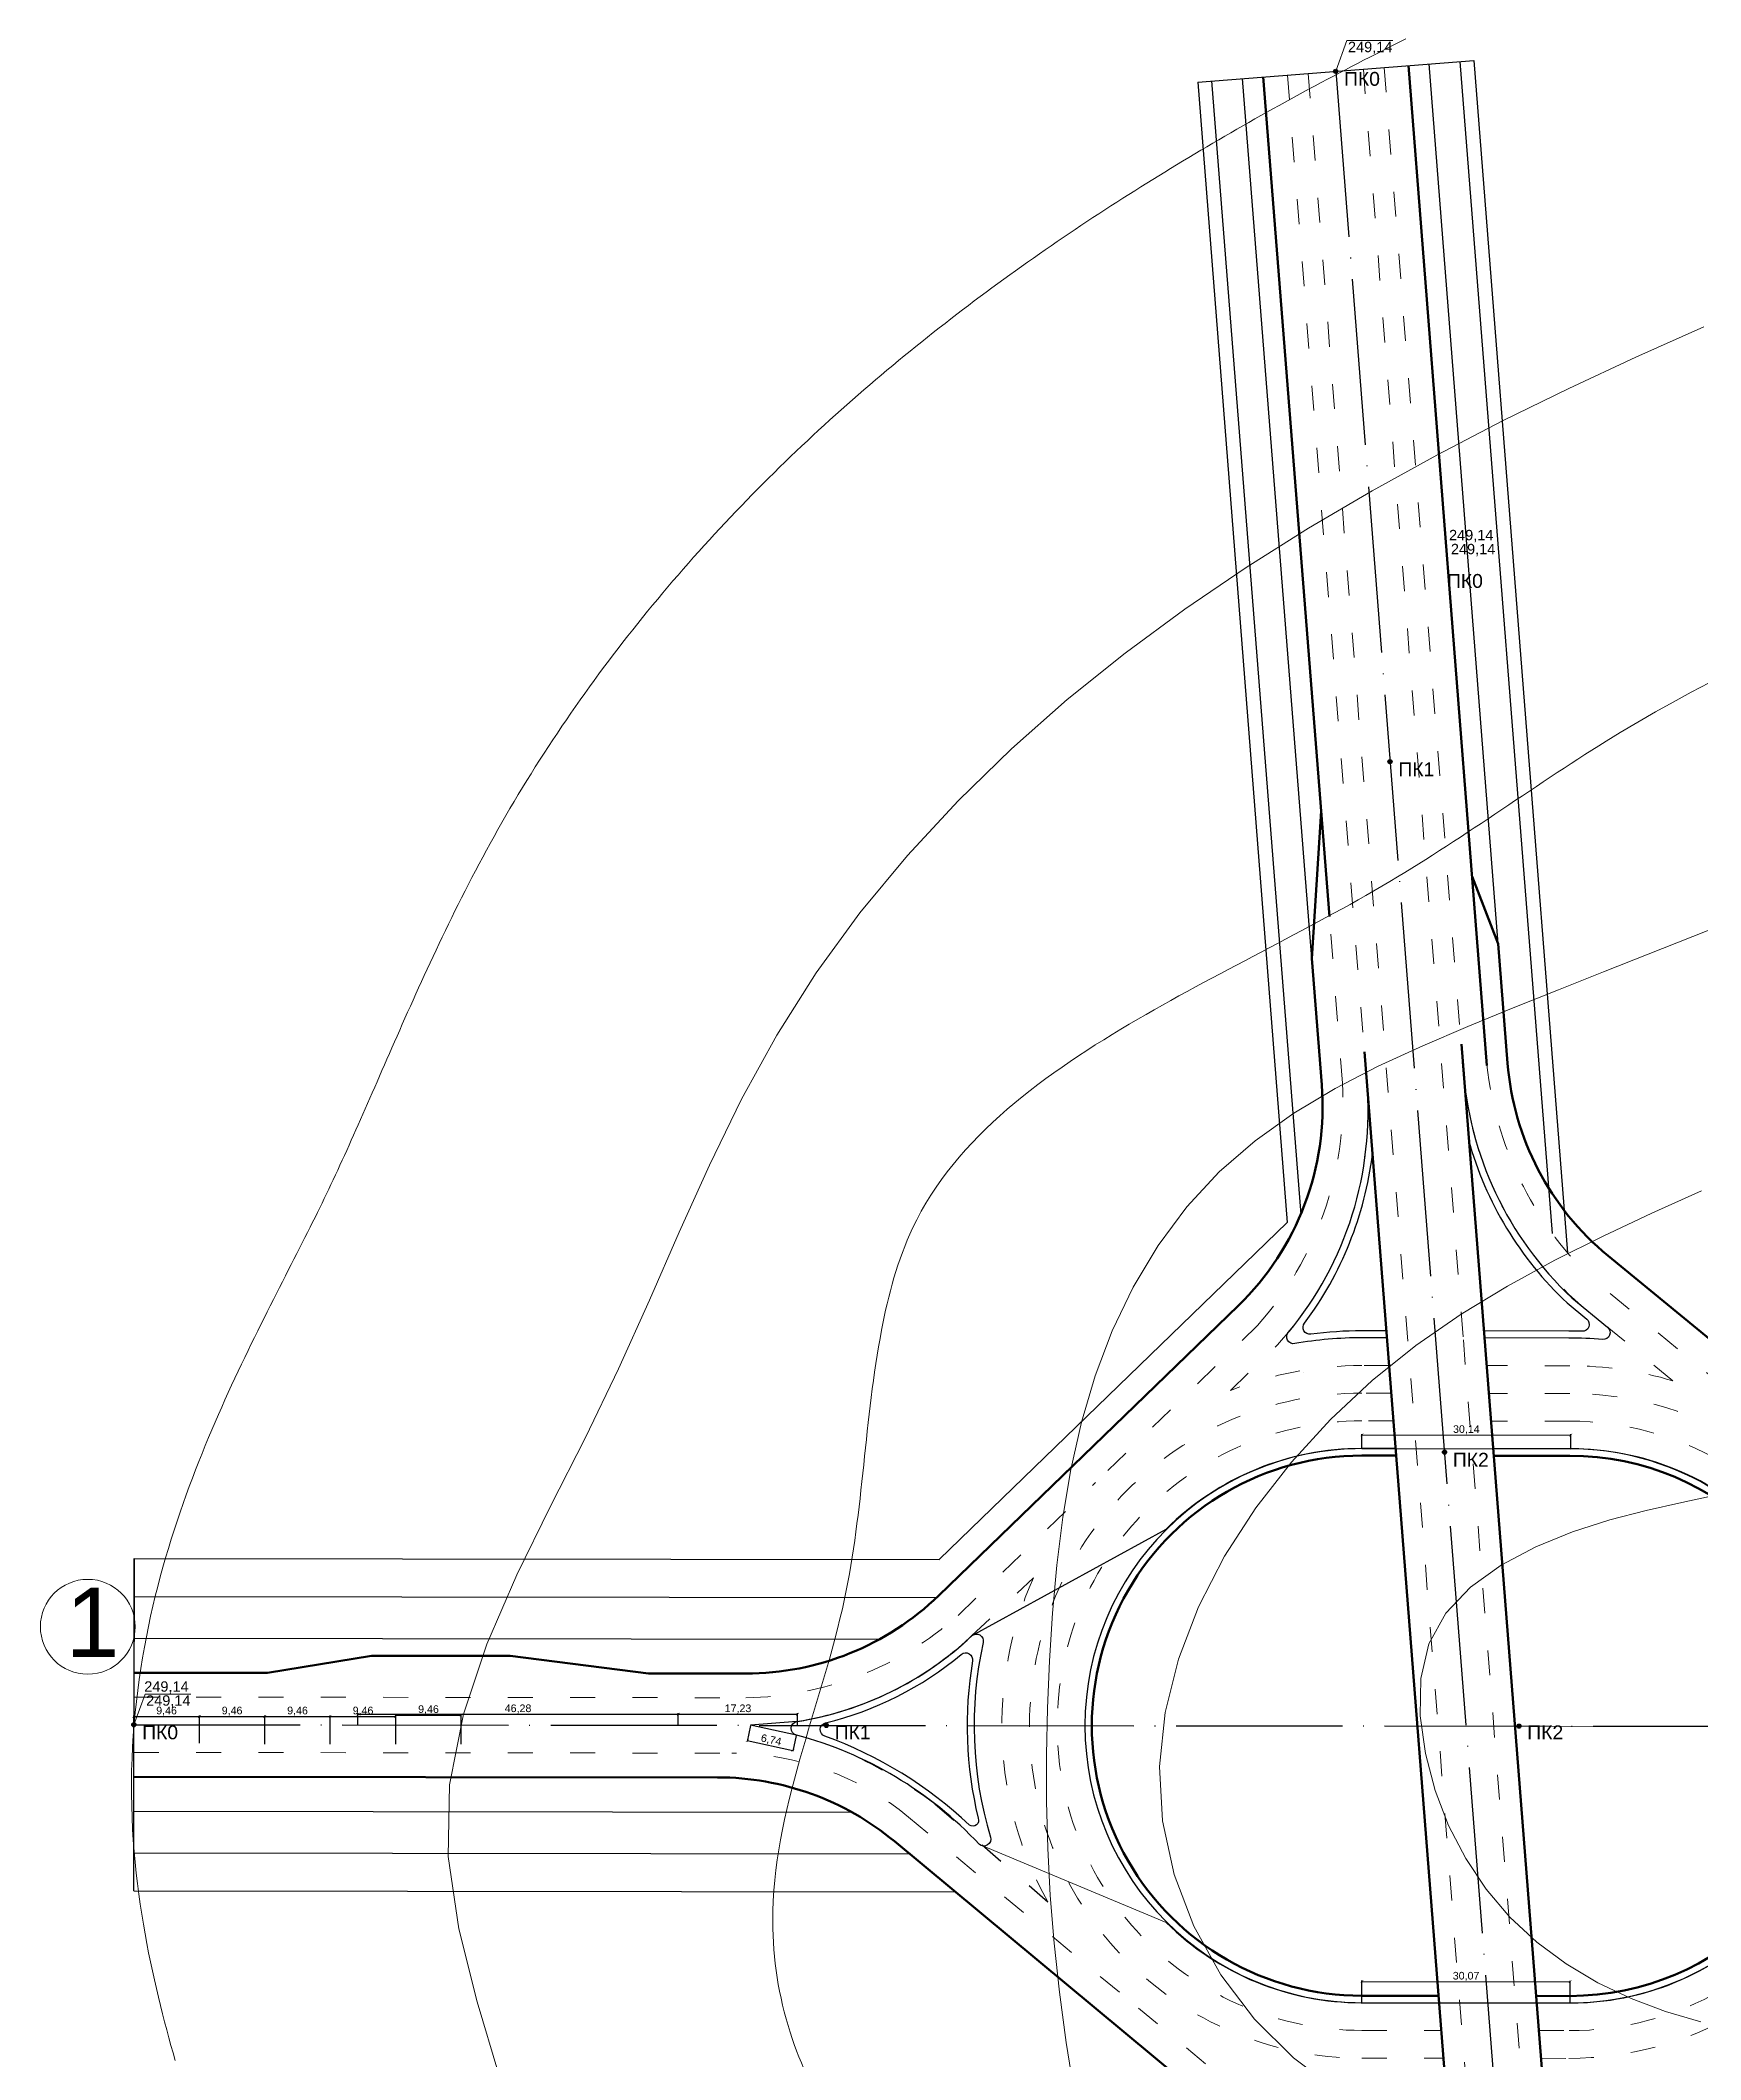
# Model space of a CAD drawing. Header units: millimetres. Extents: x -2123 to 5424, y -1286 to 835.
# Drawn here: x 2056.7 to 2296.4, y -275.3 to 16.2 of the extents above; entities that cross this region are included whole.
import ezdxf

# ---------------------------------------------------------------- set-up
doc = ezdxf.new("R2010")
doc.units = ezdxf.units.MM
doc.linetypes.add('ACAD_ISO03W100', pattern=[30, 12, -18])
doc.linetypes.add('ACAD_ISO04W100', pattern=[30, 24, -3, 0, -3])
doc.layers.get('0').update_dxf_attribs({"lineweight": 15})
for name, color, linetype, lineweight in [('1 Відмітки', 7, 'Continuous', 25), ('2 Позначення', 80, 'Continuous', 20), ('Горизонталі', 7, 'Continuous', 18), ('Дор. Розм.', 7, 'Continuous', 50), ('дорога', 126, 'Continuous', 25), ('поздовжній профіль', 250, 'Continuous', 15), ('Текст', 7, 'Continuous', 15)]:
    doc.layers.add(name, color=color, linetype=linetype, lineweight=lineweight)
doc.layers.add('Вісь', color=170, linetype='ACAD_ISO04W100')
doc.layers.add('Осі', color=164, linetype='Continuous')
doc.styles.get("Standard").update_dxf_attribs({"font": 'arial.ttf'})
doc.dimstyles.new('Переход', dxfattribs={"dimscale": 0.1, "dimtxt": 11, "dimasz": 4, "dimexe": 1.25, "dimexo": 0.625, "dimgap": 0.9, "dimtad": 1, "dimtxsty": 'Standard', "dimblk": 'ARCHTICK', "dimcen": 2.5, "dimadec": 0, "dimazin": 0, "dimtfac": 1, "dimtmove": 0, "dimatfit": 3, "dimldrblk": 'ARCHTICK', "dimfxl": 1, "dimarcsym": 0})

# ---------------------------------------------------------------- blocks, each defined once
blk = doc.blocks.new('6')
at = {"layer": '1 Відмітки', "transparency": 33554559}
h = blk.add_hatch(color=256, dxfattribs=at)
h.dxf.hatch_style = 1
edge = h.paths.add_edge_path()
edge.add_arc((-467.51, 342.13), 0.2, 0, 360)
at = {"layer": '1 Відмітки'}
blk.add_circle((-467.51, 342.13), 0.2, dxfattribs=at)
blk = doc.blocks.new('_ArchTick')
at = {"color": 0, "linetype": 'ByBlock', "const_width": 0.15}
blk.add_lwpolyline([(-0.5, -0.5), (0.5, 0.5)], dxfattribs=at)
blk = doc.blocks.new('*D618')
at = {"layer": 'Defpoints', "color": 0, "lineweight": 20, "transparency": 16777216}
for p in [(2102.54, -227.01, -200), (2148.82, -225.46), (2148.82, -227.04, -200)]:
    blk.add_point(p, dxfattribs=at)
at = {"layer": 'дорога', "color": 0, "lineweight": -2, "transparency": 16777216}
for p, q in [((2102.54, -226.95), (2102.54, -225.33)), ((2102.54, -225.46), (2148.82, -225.46)), ((2148.82, -226.98), (2148.82, -225.33))]:
    blk.add_line(p, q, dxfattribs=at)
at = {"layer": 'дорога', "color": 0, "lineweight": -2, "transparency": 16777216, "xscale": 0.4, "yscale": 0.4, "zscale": 0.4, "rotation": 180}
blk.add_blockref('_ArchTick', (2102.54, -225.46), dxfattribs=at)
at = {"layer": 'дорога', "color": 0, "lineweight": -2, "transparency": 16777216, "xscale": 0.4, "yscale": 0.4, "zscale": 0.4}
blk.add_blockref('_ArchTick', (2148.82, -225.46), dxfattribs=at)
at = {"layer": 'дорога', "color": 0, "lineweight": 30, "transparency": 16777216, "insert": (2125.68, -224.71), "char_height": 1.1, "attachment_point": 5}
blk.add_mtext('46,28', dxfattribs=at)
blk = doc.blocks.new('*D619')
at = {"layer": 'Defpoints', "color": 0, "lineweight": 30, "transparency": 16777216}
for p in [(2148.82, -227.04, -200), (2166.05, -225.46), (2166.05, -227.04, -200)]:
    blk.add_point(p, dxfattribs=at)
at = {"layer": 'дорога', "color": 0, "lineweight": -2, "transparency": 16777216}
for p, q in [((2148.82, -226.98), (2148.82, -225.33)), ((2148.82, -225.46), (2166.05, -225.46)), ((2166.05, -226.98), (2166.05, -225.33))]:
    blk.add_line(p, q, dxfattribs=at)
at = {"layer": 'дорога', "color": 0, "lineweight": -2, "transparency": 16777216, "xscale": 0.4, "yscale": 0.4, "zscale": 0.4, "rotation": 180}
blk.add_blockref('_ArchTick', (2148.82, -225.46), dxfattribs=at)
at = {"layer": 'дорога', "color": 0, "lineweight": -2, "transparency": 16777216, "xscale": 0.4, "yscale": 0.4, "zscale": 0.4}
blk.add_blockref('_ArchTick', (2166.05, -225.46), dxfattribs=at)
at = {"layer": 'дорога', "color": 0, "lineweight": 30, "transparency": 16777216, "insert": (2157.44, -224.71), "char_height": 1.1, "attachment_point": 5}
blk.add_mtext('17,23', dxfattribs=at)
blk = doc.blocks.new('*D621')
at = {"layer": 'Defpoints', "color": 0, "lineweight": 20, "transparency": 16777216}
for p in [(2277.68, -185.17), (2247.53, -187.11, -200), (2277.68, -187.15, -200)]:
    blk.add_point(p, dxfattribs=at)
at = {"layer": 'дорога', "color": 0, "lineweight": -2, "transparency": 16777216}
for p, q in [((2247.53, -187.05), (2247.54, -185.01)), ((2247.54, -185.13), (2277.68, -185.17)), ((2277.68, -187.09), (2277.68, -185.04))]:
    blk.add_line(p, q, dxfattribs=at)
at = {"layer": 'дорога', "color": 0, "lineweight": -2, "transparency": 16777216, "xscale": 0.4, "yscale": 0.4, "zscale": 0.4}
for p, rotation in [((2247.54, -185.13), 179.9352767615236), ((2277.68, -185.17), 359.9352767615236)]:
    blk.add_blockref('_ArchTick', p, dxfattribs=dict(at, rotation=rotation))
at = {"layer": 'дорога', "color": 0, "lineweight": 30, "transparency": 16777216, "insert": (2262.61, -184.4), "char_height": 1.1, "attachment_point": 5, "rotation": 359.9353}
blk.add_mtext('30,14', dxfattribs=at)
blk = doc.blocks.new('*D634')
at = {"layer": 'Defpoints', "color": 0, "lineweight": 20, "transparency": 16777216}
for p in [(2159.25, -227.05, -200), (2165.84, -228.46, -200), (2165.36, -230.69)]:
    blk.add_point(p, dxfattribs=at)
at = {"layer": 'поздовжній профіль', "color": 0, "lineweight": -2, "transparency": 16777216}
for p, q in [((2159.23, -227.11), (2158.74, -229.41)), ((2158.77, -229.28), (2165.36, -230.69)), ((2165.83, -228.52), (2165.34, -230.82))]:
    blk.add_line(p, q, dxfattribs=at)
at = {"layer": 'поздовжній профіль', "color": 0, "lineweight": -2, "transparency": 16777216, "xscale": 0.4, "yscale": 0.4, "zscale": 0.4}
for p, rotation in [((2158.77, -229.28), 167.9118953780394), ((2165.36, -230.69), 347.9118953780394)]:
    blk.add_blockref('_ArchTick', p, dxfattribs=dict(at, rotation=rotation))
at = {"layer": 'поздовжній профіль', "color": 0, "lineweight": 30, "transparency": 16777216, "insert": (2162.22, -229.25), "char_height": 1.1, "attachment_point": 5, "rotation": 347.9119}
blk.add_mtext('6,74', dxfattribs=at)
blk = doc.blocks.new('*D636')
at = {"layer": 'Defpoints', "color": 0, "lineweight": 30, "transparency": 16777216}
for p in [(2277.61, -264.08), (2247.53, -267.11, -200), (2277.6, -267.15, -200)]:
    blk.add_point(p, dxfattribs=at)
at = {"layer": 'поздовжній профіль', "color": 0, "lineweight": -2, "transparency": 16777216}
for p, q in [((2247.53, -267.05), (2247.54, -263.92)), ((2247.54, -264.05), (2277.61, -264.08)), ((2277.6, -267.09), (2277.61, -263.96))]:
    blk.add_line(p, q, dxfattribs=at)
at = {"layer": 'поздовжній профіль', "color": 0, "lineweight": -2, "transparency": 16777216, "xscale": 0.4, "yscale": 0.4, "zscale": 0.4}
for p, rotation in [((2247.54, -264.05), 179.9348340267923), ((2277.61, -264.08), 359.9348340267923)]:
    blk.add_blockref('_ArchTick', p, dxfattribs=dict(at, rotation=rotation))
at = {"layer": 'поздовжній профіль', "color": 0, "lineweight": 30, "transparency": 16777216, "insert": (2262.57, -263.32), "char_height": 1.1, "attachment_point": 5, "rotation": 359.9348}
blk.add_mtext('30,07', dxfattribs=at)
blk = doc.blocks.new('*D647')
at = {"layer": 'Defpoints', "color": 0, "lineweight": 20, "transparency": 16777216}
for p in [(2079.66, -225.78), (2070.2, -229.71), (2079.66, -229.71)]:
    blk.add_point(p, dxfattribs=at)
at = {"layer": 'поздовжній профіль', "color": 0, "lineweight": -2, "transparency": 16777216}
for p, q in [((2070.2, -229.65), (2070.2, -225.66)), ((2070.2, -225.78), (2079.66, -225.78)), ((2079.66, -229.65), (2079.66, -225.66))]:
    blk.add_line(p, q, dxfattribs=at)
at = {"layer": 'поздовжній профіль', "color": 0, "lineweight": -2, "transparency": 16777216, "xscale": 0.4, "yscale": 0.4, "zscale": 0.4, "rotation": 180}
blk.add_blockref('_ArchTick', (2070.2, -225.78), dxfattribs=at)
at = {"layer": 'поздовжній профіль', "color": 0, "lineweight": -2, "transparency": 16777216, "xscale": 0.4, "yscale": 0.4, "zscale": 0.4}
blk.add_blockref('_ArchTick', (2079.66, -225.78), dxfattribs=at)
at = {"layer": 'поздовжній профіль', "color": 0, "lineweight": 20, "transparency": 16777216, "insert": (2074.93, -225.03), "char_height": 1.1, "attachment_point": 5}
blk.add_mtext('9,46', dxfattribs=at)
blk = doc.blocks.new('*D648')
at = {"layer": 'Defpoints', "color": 0, "lineweight": 20, "transparency": 16777216}
for p in [(2089.11, -225.78), (2079.66, -229.26), (2089.11, -229.26)]:
    blk.add_point(p, dxfattribs=at)
at = {"layer": 'поздовжній профіль', "color": 0, "lineweight": -2, "transparency": 16777216}
for p, q in [((2079.66, -229.2), (2079.66, -225.66)), ((2079.66, -225.78), (2089.11, -225.78)), ((2089.11, -229.2), (2089.11, -225.66))]:
    blk.add_line(p, q, dxfattribs=at)
at = {"layer": 'поздовжній профіль', "color": 0, "lineweight": -2, "transparency": 16777216, "xscale": 0.4, "yscale": 0.4, "zscale": 0.4, "rotation": 180}
blk.add_blockref('_ArchTick', (2079.66, -225.78), dxfattribs=at)
at = {"layer": 'поздовжній профіль', "color": 0, "lineweight": -2, "transparency": 16777216, "xscale": 0.4, "yscale": 0.4, "zscale": 0.4}
blk.add_blockref('_ArchTick', (2089.11, -225.78), dxfattribs=at)
at = {"layer": 'поздовжній профіль', "color": 0, "lineweight": 20, "transparency": 16777216, "insert": (2084.39, -225.03), "char_height": 1.1, "attachment_point": 5}
blk.add_mtext('9,46', dxfattribs=at)
blk = doc.blocks.new('*D649')
at = {"layer": 'Defpoints', "color": 0, "lineweight": 20, "transparency": 16777216}
for p in [(2098.57, -225.78), (2089.11, -229.86), (2098.57, -229.86)]:
    blk.add_point(p, dxfattribs=at)
at = {"layer": 'поздовжній профіль', "color": 0, "lineweight": -2, "transparency": 16777216}
for p, q in [((2089.11, -229.8), (2089.11, -225.66)), ((2089.11, -225.78), (2098.57, -225.78)), ((2098.57, -229.8), (2098.57, -225.66))]:
    blk.add_line(p, q, dxfattribs=at)
at = {"layer": 'поздовжній профіль', "color": 0, "lineweight": -2, "transparency": 16777216, "xscale": 0.4, "yscale": 0.4, "zscale": 0.4, "rotation": 180}
blk.add_blockref('_ArchTick', (2089.11, -225.78), dxfattribs=at)
at = {"layer": 'поздовжній профіль', "color": 0, "lineweight": -2, "transparency": 16777216, "xscale": 0.4, "yscale": 0.4, "zscale": 0.4}
blk.add_blockref('_ArchTick', (2098.57, -225.78), dxfattribs=at)
at = {"layer": 'поздовжній профіль', "color": 0, "lineweight": 20, "transparency": 16777216, "insert": (2093.84, -225.03), "char_height": 1.1, "attachment_point": 5}
blk.add_mtext('9,46', dxfattribs=at)
blk = doc.blocks.new('*D650')
at = {"layer": 'Defpoints', "color": 0, "lineweight": 20, "transparency": 16777216}
for p in [(2108.03, -225.78), (2098.57, -229.86), (2108.03, -229.86)]:
    blk.add_point(p, dxfattribs=at)
at = {"layer": 'поздовжній профіль', "color": 0, "lineweight": -2, "transparency": 16777216}
for p, q in [((2098.57, -229.8), (2098.57, -225.66)), ((2098.57, -225.78), (2108.03, -225.78)), ((2108.03, -229.8), (2108.03, -225.66))]:
    blk.add_line(p, q, dxfattribs=at)
at = {"layer": 'поздовжній профіль', "color": 0, "lineweight": -2, "transparency": 16777216, "xscale": 0.4, "yscale": 0.4, "zscale": 0.4, "rotation": 180}
blk.add_blockref('_ArchTick', (2098.57, -225.78), dxfattribs=at)
at = {"layer": 'поздовжній профіль', "color": 0, "lineweight": -2, "transparency": 16777216, "xscale": 0.4, "yscale": 0.4, "zscale": 0.4}
blk.add_blockref('_ArchTick', (2108.03, -225.78), dxfattribs=at)
at = {"layer": 'поздовжній профіль', "color": 0, "lineweight": 20, "transparency": 16777216, "insert": (2103.3, -225.03), "char_height": 1.1, "attachment_point": 5}
blk.add_mtext('9,46', dxfattribs=at)
blk = doc.blocks.new('*D651')
at = {"layer": 'Defpoints', "color": 0, "lineweight": 20, "transparency": 16777216}
for p in [(2117.48, -225.58), (2108.03, -229.86), (2117.48, -229.86)]:
    blk.add_point(p, dxfattribs=at)
at = {"layer": 'поздовжній профіль', "color": 0, "lineweight": -2, "transparency": 16777216}
for p, q in [((2108.03, -229.8), (2108.03, -225.46)), ((2108.03, -225.58), (2117.48, -225.58)), ((2117.48, -229.8), (2117.48, -225.46))]:
    blk.add_line(p, q, dxfattribs=at)
at = {"layer": 'поздовжній профіль', "color": 0, "lineweight": -2, "transparency": 16777216, "xscale": 0.4, "yscale": 0.4, "zscale": 0.4, "rotation": 180}
blk.add_blockref('_ArchTick', (2108.03, -225.58), dxfattribs=at)
at = {"layer": 'поздовжній профіль', "color": 0, "lineweight": -2, "transparency": 16777216, "xscale": 0.4, "yscale": 0.4, "zscale": 0.4}
blk.add_blockref('_ArchTick', (2117.48, -225.58), dxfattribs=at)
at = {"layer": 'поздовжній профіль', "color": 0, "lineweight": 20, "transparency": 16777216, "insert": (2112.75, -224.83), "char_height": 1.1, "attachment_point": 5}
blk.add_mtext('9,46', dxfattribs=at)

msp = doc.modelspace()

# ---------------------------------------------------------------- linework, layer by layer
at = {"layer": '2 Позначення', "color": 0}
for points, elevation in [([(2243.748, 11.748), (2245.366, 16.164), (2251.975, 16.164)], 5), ([(2070.205, -226.983), (2071.824, -222.567), (2078.433, -222.567)], -200)]:
    msp.add_lwpolyline(points, dxfattribs=dict(at, elevation=elevation))
at = {"layer": 'Вісь', "elevation": -200}
for points in [[(2243.748, 11.748), (2260.664, -203.13)], [(2260.642, -203.13), (2280.847, -459.5)], [(2070.205, -226.983), (2489.403, -227.39)]]:
    msp.add_lwpolyline(points, dxfattribs=at)
at = {"layer": 'Горизонталі'}
for points, elevation in [([(2076.162, -275.438), (2075.86, -274.371), (2075.557, -273.284), (2075.254, -272.175), (2074.951, -271.046), (2074.648, -269.895), (2074.348, -268.724), (2074.049, -267.531), (2073.753, -266.316), (2073.46, -265.079), (2073.172, -263.819), (2072.889, -262.536), (2072.613, -261.231), (2072.343, -259.902), (2072.081, -258.55), (2071.828, -257.174), (2071.584, -255.773), (2071.352, -254.348), (2071.131, -252.898), (2070.924, -251.422), (2070.731, -249.922), (2070.553, -248.396), (2070.393, -246.845), (2070.25, -245.269), (2070.128, -243.666), (2070.026, -242.038), (2069.947, -240.384), (2069.892, -238.705), (2069.862, -237.001), (2069.86, -235.281), (2069.885, -233.568), (2069.937, -231.871), (2070.014, -230.188), (2070.117, -228.521), (2070.243, -226.871), (2070.393, -225.236), (2070.564, -223.619), (2070.757, -222.019), (2070.97, -220.437), (2071.203, -218.872), (2071.454, -217.325), (2071.723, -215.797), (2072.008, -214.287), (2072.309, -212.795), (2072.626, -211.321), (2072.956, -209.866), (2073.3, -208.43), (2073.657, -207.011), (2074.025, -205.611), (2074.404, -204.229), (2074.794, -202.865), (2075.194, -201.518), (2075.602, -200.189), (2076.019, -198.878), (2076.443, -197.583), (2076.875, -196.306), (2077.312, -195.045), (2077.756, -193.8), (2078.206, -192.572), (2078.66, -191.36), (2079.118, -190.164), (2079.581, -188.983), (2080.046, -187.817), (2080.515, -186.667), (2080.986, -185.531), (2081.459, -184.409), (2081.934, -183.302), (2082.41, -182.209), (2082.886, -181.13), (2083.364, -180.065), (2083.841, -179.013), (2084.317, -177.975), (2084.794, -176.949), (2085.269, -175.936), (2085.743, -174.935), (2086.216, -173.948), (2086.687, -172.972), (2087.155, -172.009), (2087.621, -171.058), (2088.084, -170.119), (2088.545, -169.192), (2089.001, -168.276), (2089.454, -167.373), (2089.903, -166.48), (2090.348, -165.599), (2090.789, -164.729), (2091.224, -163.872), (2091.656, -163.024), (2092.082, -162.188), (2092.503, -161.363), (2092.918, -160.549), (2093.327, -159.746), (2093.731, -158.954), (2094.128, -158.174), (2094.517, -157.407), (2094.901, -156.649), (2095.277, -155.902), (2095.647, -155.167), (2096.009, -154.443), (2096.364, -153.731), (2096.71, -153.03), (2097.05, -152.341), (2097.381, -151.663), (2097.704, -150.996), (2098.025, -150.328), (2098.347, -149.654), (2098.669, -148.975), (2098.992, -148.289), (2099.315, -147.598), (2099.639, -146.9), (2099.964, -146.197), (2100.289, -145.488), (2100.615, -144.774), (2100.942, -144.053), (2101.271, -143.326), (2101.6, -142.593), (2101.931, -141.855), (2102.263, -141.11), (2102.596, -140.36), (2102.931, -139.603), (2103.269, -138.839), (2103.607, -138.071), (2103.947, -137.297), (2104.289, -136.517), (2104.634, -135.731), (2104.98, -134.939), (2105.329, -134.141), (2105.68, -133.337), (2106.034, -132.528), (2106.39, -131.712), (2106.749, -130.891), (2107.111, -130.064), (2107.477, -129.23), (2107.845, -128.392), (2108.217, -127.547), (2108.593, -126.694), (2108.971, -125.838), (2109.354, -124.976), (2109.74, -124.108), (2110.131, -123.235), (2110.525, -122.356), (2110.924, -121.472), (2111.328, -120.582), (2111.736, -119.686), (2112.148, -118.785), (2112.566, -117.879), (2112.989, -116.967), (2113.417, -116.051), (2113.85, -115.129), (2114.289, -114.202), (2114.734, -113.269), (2115.185, -112.332), (2115.642, -111.39), (2116.105, -110.443), (2116.575, -109.492), (2117.051, -108.535), (2117.534, -107.574), (2118.024, -106.609), (2118.521, -105.639), (2119.026, -104.665), (2119.538, -103.686), (2120.057, -102.703), (2120.585, -101.717), (2121.121, -100.726), (2121.665, -99.732), (2122.217, -98.735), (2122.778, -97.733), (2123.348, -96.728), (2123.926, -95.72), (2124.514, -94.709), (2125.111, -93.697), (2125.713, -92.686), (2126.321, -91.68), (2126.934, -90.679), (2127.551, -89.683), (2128.173, -88.691), (2128.8, -87.703), (2129.431, -86.72), (2130.067, -85.742), (2130.708, -84.768), (2131.353, -83.798), (2132.002, -82.833), (2132.656, -81.873), (2133.314, -80.916), (2133.976, -79.965), (2134.643, -79.017), (2135.314, -78.075), (2135.989, -77.136), (2136.668, -76.202), (2137.351, -75.273), (2138.038, -74.347), (2138.729, -73.426), (2139.424, -72.51), (2140.122, -71.598), (2140.825, -70.69), (2141.531, -69.787), (2142.241, -68.888), (2142.954, -67.993), (2143.671, -67.102), (2144.392, -66.216), (2145.116, -65.334), (2145.843, -64.456), (2146.574, -63.583), (2147.309, -62.714), (2148.047, -61.849), (2148.788, -60.988), (2149.532, -60.132), (2150.279, -59.28), (2151.03, -58.432), (2151.784, -57.588), (2152.541, -56.749), (2153.301, -55.913), (2154.064, -55.082), (2154.83, -54.255), (2155.599, -53.433), (2156.371, -52.614), (2157.145, -51.8), (2157.923, -50.99), (2158.703, -50.184), (2159.486, -49.382), (2160.272, -48.584), (2161.061, -47.791), (2161.852, -47.001), (2162.646, -46.216), (2163.442, -45.435), (2164.241, -44.658), (2165.042, -43.885), (2165.845, -43.117), (2166.651, -42.353), (2167.458, -41.594), (2168.267, -40.839), (2169.079, -40.089), (2169.892, -39.343), (2170.707, -38.601), (2171.524, -37.864), (2172.342, -37.131), (2173.162, -36.402), (2173.984, -35.678), (2174.808, -34.958), (2175.633, -34.242), (2176.459, -33.531), (2177.288, -32.823), (2178.117, -32.12), (2178.948, -31.421), (2179.781, -30.726), (2180.615, -30.036), (2181.45, -29.349), (2182.286, -28.667), (2183.124, -27.988), (2183.963, -27.314), (2184.803, -26.643), (2185.645, -25.977), (2186.487, -25.314), (2187.331, -24.656), (2188.175, -24.001), (2189.021, -23.35), (2189.868, -22.703), (2190.716, -22.06), (2191.564, -21.42), (2192.414, -20.785), (2193.264, -20.153), (2194.116, -19.525), (2194.968, -18.9), (2195.821, -18.279), (2196.674, -17.662), (2197.529, -17.049), (2198.384, -16.439), (2199.239, -15.832), (2200.096, -15.229), (2200.953, -14.63), (2201.81, -14.034), (2202.668, -13.442), (2203.527, -12.853), (2204.386, -12.267), (2205.246, -11.685), (2206.106, -11.106), (2206.966, -10.531), (2207.827, -9.959), (2208.688, -9.39), (2209.55, -8.824), (2210.412, -8.262), (2211.274, -7.703), (2212.136, -7.147), (2212.999, -6.594), (2213.862, -6.044), (2214.725, -5.497), (2215.589, -4.954), (2216.454, -4.413), (2217.318, -3.874), (2218.183, -3.339), (2219.049, -2.807), (2219.915, -2.277), (2220.781, -1.75), (2221.648, -1.226), (2222.515, -0.705), (2223.383, -0.186), (2224.251, 0.33), (2225.119, 0.844), (2225.988, 1.355), (2226.857, 1.863), (2227.727, 2.369), (2228.596, 2.872), (2229.466, 3.372), (2230.337, 3.87), (2231.207, 4.366), (2232.078, 4.859), (2232.949, 5.349), (2233.82, 5.837), (2234.691, 6.323), (2235.563, 6.806), (2236.435, 7.287), (2237.306, 7.765), (2238.179, 8.241), (2239.051, 8.715), (2239.923, 9.186), (2240.795, 9.655), (2241.668, 10.122), (2242.541, 10.586), (2243.413, 11.048), (2244.286, 11.508), (2245.159, 11.966), (2246.032, 12.422), (2246.905, 12.875), (2247.778, 13.326), (2248.651, 13.776), (2249.523, 14.223), (2250.396, 14.668), (2251.269, 15.111), (2252.142, 15.551), (2253.015, 15.99), (2253.888, 16.427)], 5), ([(2122.924, -277.476), (2119.773, -266.988), (2117.107, -256.466), (2115.577, -245.994), (2115.798, -235.649), (2117.791, -225.448), (2121.159, -215.362), (2125.491, -205.362), (2130.379, -195.42), (2135.415, -185.506), (2140.204, -175.594), (2144.653, -165.698), (2148.954, -155.874), (2153.314, -146.178), (2157.936, -136.668), (2163.026, -127.401), (2168.74, -118.429), (2175.056, -109.783), (2181.905, -101.49), (2189.218, -93.578), (2196.929, -86.073), (2204.982, -78.98), (2213.337, -72.273), (2221.955, -65.929), (2230.798, -59.922), (2239.827, -54.226), (2249.019, -48.816), (2258.357, -43.666), (2267.828, -38.749), (2277.416, -34.04), (2287.107, -29.513), (2296.887, -25.142)], -200), ([(2206.025, -280.34), (2204.814, -272.87), (2203.84, -265.614), (2203.084, -258.543), (2202.533, -251.617), (2202.174, -244.797), (2201.997, -238.043), (2201.986, -231.315), (2202.132, -224.572), (2202.421, -217.776), (2202.85, -210.898), (2203.466, -203.965), (2204.331, -197.025), (2205.504, -190.121), (2207.048, -183.3), (2209.023, -176.608), (2211.49, -170.089), (2214.509, -163.791), (2218.097, -157.796), (2222.24, -152.213), (2226.922, -147.153), (2232.105, -142.664), (2237.715, -138.679), (2243.672, -135.118), (2249.896, -131.9), (2256.307, -128.945), (2262.825, -126.172), (2269.371, -123.5), (2275.895, -120.876), (2282.393, -118.286), (2288.868, -115.721), (2295.321, -113.172), (2301.753, -110.63)], 2), ([(2296.543, -149.922), (2289.417, -153.128), (2282.36, -156.443), (2275.392, -159.918), (2268.542, -163.644), (2261.844, -167.717), (2255.328, -172.23), (2249.028, -177.279), (2243, -182.91), (2237.357, -189.064), (2232.221, -195.672), (2227.709, -202.66), (2223.944, -209.959), (2221.043, -217.498), (2219.128, -225.204), (2218.318, -233.008), (2218.733, -240.837), (2220.418, -248.584), (2223.271, -256.069), (2227.172, -263.1), (2232.001, -269.49), (2237.639, -275.059), (2243.96, -279.773)], 1)]:
    msp.add_lwpolyline(points, dxfattribs=dict(at, elevation=elevation))
msp.add_lwpolyline([(2296.464, -269.884), (2291.378, -268.4), (2286.408, -266.528), (2281.601, -264.241), (2277.033, -261.524), (2272.778, -258.365), (2268.911, -254.753), (2265.48, -250.712), (2262.515, -246.285), (2260.047, -241.519), (2258.105, -236.46), (2256.718, -231.151), (2255.955, -225.681), (2256.033, -220.296), (2257.207, -215.285), (2259.658, -210.886), (2263.219, -207.117), (2267.63, -203.932), (2272.627, -201.283), (2277.948, -199.124), (2283.329, -197.41), (2288.591, -196.059), (2293.742, -194.915), (2298.813, -193.81)], dxfattribs=at)
at = {"layer": 'Горизонталі', "lineweight": 20}
msp.add_spline([(2422.319, -375.484, -200), (2364.144, -378.724, -200), (2322.735, -376.968, -200), (2292.368, -369.445, -200), (2273.043, -363.676, -200), (2241.421, -355.149, -200), (2213.02, -340.43, -200), (2179.523, -298.052, -200), (2164.958, -271.37, -200), (2162.448, -255.369, -200), (2172.831, -208.787, -200), (2178.172, -169.995, -200), (2182.647, -155.29, -200), (2215.165, -125.123, -200), (2252.692, -104.56, -200), (2284.816, -83.744, -200), (2372.173, -47.832, -200)], degree=3, dxfattribs=at)
at = {"layer": 'Дор. Розм.', "color": 0, "elevation": -200}
for points in [[(2265.582, -131.782), (2254.241, 12.572)], [(2242.844, -110.308), (2233.279, 10.925)], [(2241.644, -95.092), (2240.292, -116.368)], [(2263.44, -104.519), (2267.209, -114.253)], [(2247.893, -129.846), (2266.859, -371.543)], [(2261.892, -128.746), (2280.857, -370.444)], [(2089.52, -219.505), (2104.522, -217.022), (2124.522, -217.045), (2144.52, -219.568)], [(2070.214, -219.483), (2089.52, -219.505)]]:
    msp.add_lwpolyline(points, dxfattribs=at)
for points in [[(2144.52, -219.568), (2158.566, -219.584, 0.194947), (2186.428, -208.328), (2229.667, -166.485, 0.2237162), (2241.727, -134.601), (2240.292, -116.368)], [(2489.412, -219.89), (2371.075, -219.756, -0.1731783), (2345.75, -210.68), (2283.071, -159.26, -0.2040599), (2268.565, -131.474), (2267.209, -114.253)], [(2252.466, -188.121), (2247.533, -188.115, 1), (2247.534, -266.115), (2258.587, -266.128)], [(2272.673, -266.144), (2277.534, -266.149, 1), (2277.533, -188.149), (2266.552, -188.137)], [(2070.197, -234.483), (2154.502, -234.579, -0.1747608), (2180.017, -243.811), (2242.253, -295.512, -0.2024604), (2256.57, -323.141), (2257.99, -341.179)]]:
    msp.add_lwpolyline(points, format="xyb", dxfattribs=at)
at = {"layer": 'дорога'}
for points, elevation in [([(2223.821, 10.182), (2263.698, 13.315)], 5), ([(2267.98, -124.068), (2257.227, 12.806)], -200), ([(2261.693, 13.157), (2275.012, -156.035)], -200), ([(2263.698, 13.315), (2277.223, -158.844)], -200), ([(2223.821, 10.182), (2236.758, -154.476)], -200), ([(2225.803, 10.338), (2238.688, -153.33)], -200), ([(2240.292, -116.368), (2230.289, 10.69)], -200), ([(2186.495, -203.116), (2236.758, -154.476)], -200), ([(2070.178, -250.983), (2070.233, -202.983)], -200), ([(2070.233, -202.983), (2070.205, -226.983)], -200), ([(2070.233, -202.983), (2186.495, -203.116)], -200), ([(2070.226, -208.483), (2186.128, -208.615)], -200), ([(2070.22, -214.483), (2177.936, -214.606)], -200), ([(2070.191, -239.483), (2173.862, -239.601)], -200), ([(2070.184, -245.483), (2182.183, -245.611)], -200), ([(2070.178, -250.983), (2188.813, -251.118)], -200)]:
    msp.add_lwpolyline(points, dxfattribs=dict(at, elevation=elevation))
at = {"layer": 'дорога', "lineweight": 30, "elevation": -200}
for points in [[(2236.902, -170.335), (2236.902, -170.335, 0.197465), (2248.231, -134.142), (2247.893, -129.846)], [(2262.15, -132.038), (2262.15, -132.038, 0.1901816), (2277.822, -165.337), (2282.995, -169.581, -0.7365451), (2282.276, -171.35, 0.0216315), (2277.426, -171.149), (2265.167, -171.135)], [(2262.914, -142.522, 0.1371902), (2277.161, -166.088), (2279.984, -168.404, -0.7161539), (2279.319, -170.177, 0.0082846), (2277.426, -170.149), (2265.088, -170.135)], [(2251.054, -170.119), (2247.544, -170.115, 0.0324915), (2240.159, -170.594, -0.6639142), (2239.23, -169.002, 0.1316042), (2249.049, -144.57)], [(2251.132, -171.119), (2247.543, -171.115, 0.0435427), (2237.845, -171.959, -0.6981472), (2236.902, -170.335), (2236.902, -170.335), (2236.902, -170.335)], [(2209.202, -186.289, 0.0075468), (2207.987, -187.465, 0.0075468)], [(2252.388, -187.12), (2247.533, -187.115, 1), (2247.533, -267.115), (2258.666, -267.128)], [(2277.442, -267.149, 1.0011386), (2277.533, -187.149), (2266.474, -187.136)]]:
    msp.add_lwpolyline(points, format="xyb", dxfattribs=at)
msp.add_lwpolyline([(2239.055, -176.186), (2239.055, -176.186)], close=True, dxfattribs=at)
at = {"layer": 'дорога', "color": 30, "lineweight": 30, "true_color": 0xf8991e, "elevation": -200}
msp.add_lwpolyline([(2247.533, -187.115), (2277.579, -187.149)], dxfattribs=at)
at = {"layer": 'дорога', "color": 31, "lineweight": 30, "true_color": 0xfecc66, "elevation": -200}
for points in [[(2191.174, -214.166), (2219.264, -198.734)], [(2165.925, -226.518), (2159.248, -227.051)], [(2165.871, -228.471), (2159.248, -227.051)]]:
    msp.add_lwpolyline(points, dxfattribs=at)
at = {"layer": 'дорога', "lineweight": 30, "elevation": -200}
for points in [[(2165.957, -226.512, 0.1511433), (2191.173, -214.167, -0.737635), (2192.835, -215.109, -0.0079644), (2192.835, -215.109, 0.1275647), (2193.895, -243.206, -0.7427752), (2192.298, -244.263), (2192.298, -244.263, 0.1403968), (2165.871, -228.471, -0.818483), (2165.957, -226.512, -0.0247597)], [(2170.065, -226.712, 0.1147067), (2189.679, -216.827, -0.6955514), (2191.306, -217.759, 0.1007011), (2192.121, -240.474, -0.7452713), (2190.874, -241.477), (2190.874, -241.477, 0.1026498), (2169.982, -228.631, -0.7513047)]]:
    msp.add_lwpolyline(points, format="xyb", close=True, dxfattribs=at)
msp.add_lwpolyline([(2272.752, -267.144), (2277.533, -267.149)], dxfattribs=at)
at = {"layer": 'дорога', "color": 31, "lineweight": 30, "true_color": 0xfecc66}
msp.add_arc((2247.452, -227.115, -200), 40, 89.88344, 134.80489, dxfattribs=at)
at = {"layer": 'дорога', "color": 30, "lineweight": 30, "true_color": 0xf8991e}
for centre, radius, start, end in [((2277.675, -227.149, -200), 40, 45.32993, 90.13821), ((2158.573, -179.463), 47.626, 279.03651, 313.38812)]:
    msp.add_arc(centre, radius, start, end, dxfattribs=at)
at = {"layer": 'Осі', "color": 0, "linetype": 'ACAD_ISO03W100', "lineweight": 20, "ltscale": 0.3, "elevation": -200}
for points in [[(2247.736, 12.061), (2262.178, -171.388)], [(2250.726, 12.296), (2265.233, -171.97)], [(2236.769, 11.199), (2251.194, -172.028)], [(2239.771, 11.435), (2262.875, -282.576)], [(2262.178, -171.388), (2284.835, -459.187)]]:
    msp.add_lwpolyline(points, dxfattribs=at)
for points in [[(2307.012, -184.11), (2280.49, -162.352, -0.1738588), (2265.574, -131.709), (2263.44, -104.519)], [(2210.839, -190.271), (2232.458, -169.349, 0.1968342), (2244.718, -134.366), (2242.501, -106.164)], [(2228.539, -178.708), (2235.347, -172.12, 0.2098193), (2248.231, -134.142), (2247.893, -129.846)], [(2292.444, -177.333), (2279.215, -166.48, -0.2024603), (2262.15, -132.038), (2262.15, -132.038)], [(2251.446, -175.119), (2247.54, -175.115, 0.0937914), (2228.539, -178.708)], [(2292.444, -177.333, 0.0728007), (2277.54, -175.149), (2265.532, -175.135)], [(2251.76, -179.12), (2247.538, -179.115, 1), (2247.528, -275.115), (2259.294, -275.128)], [(2273.379, -275.144), (2277.429, -275.149, 1.0010394), (2277.538, -179.149), (2265.846, -179.136)], [(2252.074, -183.12), (2247.536, -183.115, 1), (2247.531, -271.115), (2258.98, -271.128)], [(2273.066, -271.144), (2277.435, -271.149, 1.0010856), (2277.536, -183.149), (2266.16, -183.136)], [(2070.21, -222.983), (2158.562, -223.084, 0.1798569), (2189.214, -211.197), (2209.062, -191.99)], [(2165.925, -226.518, 0.1513651), (2191.174, -214.166), (2200.109, -205.786)], [(2200.109, -205.786, 0.2377058), (2202.172, -252.539)], [(2070.201, -230.983), (2156.552, -231.082, -0.1747608), (2182.066, -240.313), (2215.262, -267.889)], [(2215.262, -267.889), (2245.036, -292.624, -0.2024687), (2259.353, -320.254), (2261.795, -351.28)]]:
    msp.add_lwpolyline(points, format="xyb", dxfattribs=at)
at = {"layer": 'Осі', "color": 0, "linetype": 'ACAD_ISO03W100', "ltscale": 0.3, "elevation": -200}
for points in [[(2191.676, -223.122), (2191.678, -223.122)], [(2191.677, -231.122), (2191.679, -231.122)]]:
    msp.add_lwpolyline(points, dxfattribs=at)
msp.add_lwpolyline([(2173.547, -231.101, -0.0494791), (2185.88, -238.405), (2202.172, -252.539)], format="xyb", dxfattribs=at)
at = {"layer": 'поздовжній профіль', "color": 1, "lineweight": 20, "elevation": -200}
msp.add_lwpolyline([(2270.205, -227.177), (2362.471, -227.267)], dxfattribs=at)
at = {"layer": 'поздовжній профіль', "color": 18, "lineweight": 20, "true_color": 0x000000, "elevation": -200}
msp.add_lwpolyline([(2219.27, -255.523), (2192.298, -244.263)], dxfattribs=at)
at = {"layer": 'поздовжній профіль', "color": 2, "lineweight": 30, "true_color": 0xf1eb1f, "elevation": -200}
msp.add_lwpolyline([(2247.43, -267.115), (2277.533, -267.149)], dxfattribs=at)
at = {"layer": 'поздовжній профіль', "color": 18, "lineweight": 20, "true_color": 0x000000}
msp.add_arc((2151.519, -282.497, -200), 55.899, 43.1549, 75.12253, dxfattribs=at)
at = {"layer": 'поздовжній профіль', "color": 40, "lineweight": 30, "true_color": 0xf8d731}
msp.add_arc((2247.43, -227.115, -200), 40, 225.25144, 270.14807, dxfattribs=at)
at = {"layer": 'поздовжній профіль', "color": 2, "lineweight": 30, "true_color": 0xf1eb1f}
msp.add_arc((2277.602, -227.149, -200), 40, 269.90145, 314.68789, dxfattribs=at)
at = {"layer": 'Текст', "color": 0, "lineweight": 20}
msp.add_circle((2063.554, -212.838, -200), 6.847, dxfattribs=at)

# ---------------------------------------------------------------- block references
at = {"layer": '1 Відмітки', "color": 0, "xscale": 1.5, "yscale": 1.5, "zscale": 1.5}
for p in [(2945.01, -501.451, 5), (2952.858, -601.137, 3.942), (2960.728, -700.821, 2.885), (2771.468, -740.182, -200), (2871.468, -740.279, -200), (2971.468, -740.376, -200)]:
    msp.add_blockref('6', p, dxfattribs=at)

# ---------------------------------------------------------------- texts
at = {"layer": '1 Відмітки', "color": 0}
for s, insert, char_height, attachment_point in [('249,14', (2251.926, 15.998, 5), 1.5, 3), ('ПК0', (2244.947, 11.646, 5), 2, 1), ('ПК1', (2252.795, -88.04, 3.942), 2, 1), ('ПК2', (2260.664, -187.725, 2.885), 2, 1), ('249,14', (2078.114, -220.713, -200), 1.5, 3), ('249,14', (2078.384, -222.733, -200), 1.5, 3), ('ПК0', (2071.405, -227.085, -200), 2, 1), ('ПК1', (2171.405, -227.085, -200), 2, 1), ('ПК2', (2271.405, -227.085, -200), 2, 1)]:
    msp.add_mtext_dynamic_manual_height_columns(s, width=7.02543, gutter_width=12.5, heights=[0], dxfattribs=dict(at, insert=insert, char_height=char_height, attachment_point=attachment_point))
at = {"layer": '1 Відмітки', "color": 18, "true_color": 0x000000}
for s, insert, char_height, attachment_point in [('249,14', (2266.519, -54.468, 205), 1.5, 3), ('249,14', (2266.789, -56.488, 205), 1.5, 3), ('ПК0', (2259.809, -60.84, 205), 2, 1)]:
    msp.add_mtext_dynamic_manual_height_columns(s, width=7.02543, gutter_width=12.5, heights=[0], dxfattribs=dict(at, insert=insert, char_height=char_height, attachment_point=attachment_point))
at = {"layer": 'Текст', "color": 0, "insert": (2060.368, -207.191, -200), "char_height": 10, "attachment_point": 1}
msp.add_mtext_dynamic_manual_height_columns('1', width=4.68276, gutter_width=12.5, heights=[0], dxfattribs=at)

# ---------------------------------------------------------------- dimensions: what is measured, and where the dimension line sits
at = {"layer": 'дорога', "color": 30, "lineweight": 30, "true_color": 0xf8991e}
dim = msp.add_aligned_dim(p1=(2247.533, -187.115, -200), p2=(2277.675, -187.149, -200), distance=1.984, dimstyle='Переход', dxfattribs=at)
dim.commit()
dim.dimension.update_dxf_attribs({"geometry": '*D621', "text_midpoint": (2262.607, -184.397)})
for base, p1, p2, picture, middle in [((2148.82, -225.459), (2102.544, -227.008, -200), (2148.82, -227.043, -200), '*D618', (2125.682, -224.708)), ((2166.053, -225.459), (2148.82, -227.043, -200), (2166.053, -227.043, -200), '*D619', (2157.436, -224.708))]:
    dim = msp.add_linear_dim(base=base, p1=p1, p2=p2, dimstyle='Переход', dxfattribs=at)
    dim.commit()
    dim.dimension.update_dxf_attribs({"geometry": picture, "text_midpoint": middle})
at = {"layer": 'поздовжній профіль', "lineweight": 20}
for base, p1, p2, picture, middle in [((2079.658, -225.783, -200), (2070.202, -229.714, -200), (2079.658, -229.714, -200), '*D647', (2074.93, -225.032, -200)), ((2089.114, -225.783, -200), (2079.658, -229.258, -200), (2089.114, -229.258, -200), '*D648', (2084.386, -225.032, -200)), ((2098.57, -225.783, -200), (2089.114, -229.863, -200), (2098.57, -229.863, -200), '*D649', (2093.842, -225.032, -200)), ((2108.026, -225.783, -200), (2098.57, -229.863, -200), (2108.026, -229.863, -200), '*D650', (2103.298, -225.032, -200)), ((2117.482, -225.583, -200), (2108.026, -229.863, -200), (2117.482, -229.863, -200), '*D651', (2112.754, -224.832, -200))]:
    dim = msp.add_linear_dim(base=base, p1=p1, p2=p2, dimstyle='Переход', dxfattribs=at)
    dim.commit()
    dim.dimension.update_dxf_attribs({"geometry": picture, "text_midpoint": middle})
at = {"layer": 'поздовжній профіль', "color": 2, "lineweight": 30, "true_color": 0xf1eb1f}
for p1, p2, distance, picture, middle in [((2159.248, -227.051, -200), (2165.839, -228.463, -200), -2.282, '*D634', (2162.223, -229.254)), ((2247.533, -267.115, -200), (2277.602, -267.149, -200), 3.066, '*D636', (2262.572, -263.315))]:
    dim = msp.add_aligned_dim(p1=p1, p2=p2, distance=distance, dimstyle='Переход', dxfattribs=at)
    dim.commit()
    dim.dimension.update_dxf_attribs({"geometry": picture, "text_midpoint": middle})

doc.saveas('drawing.dxf')
